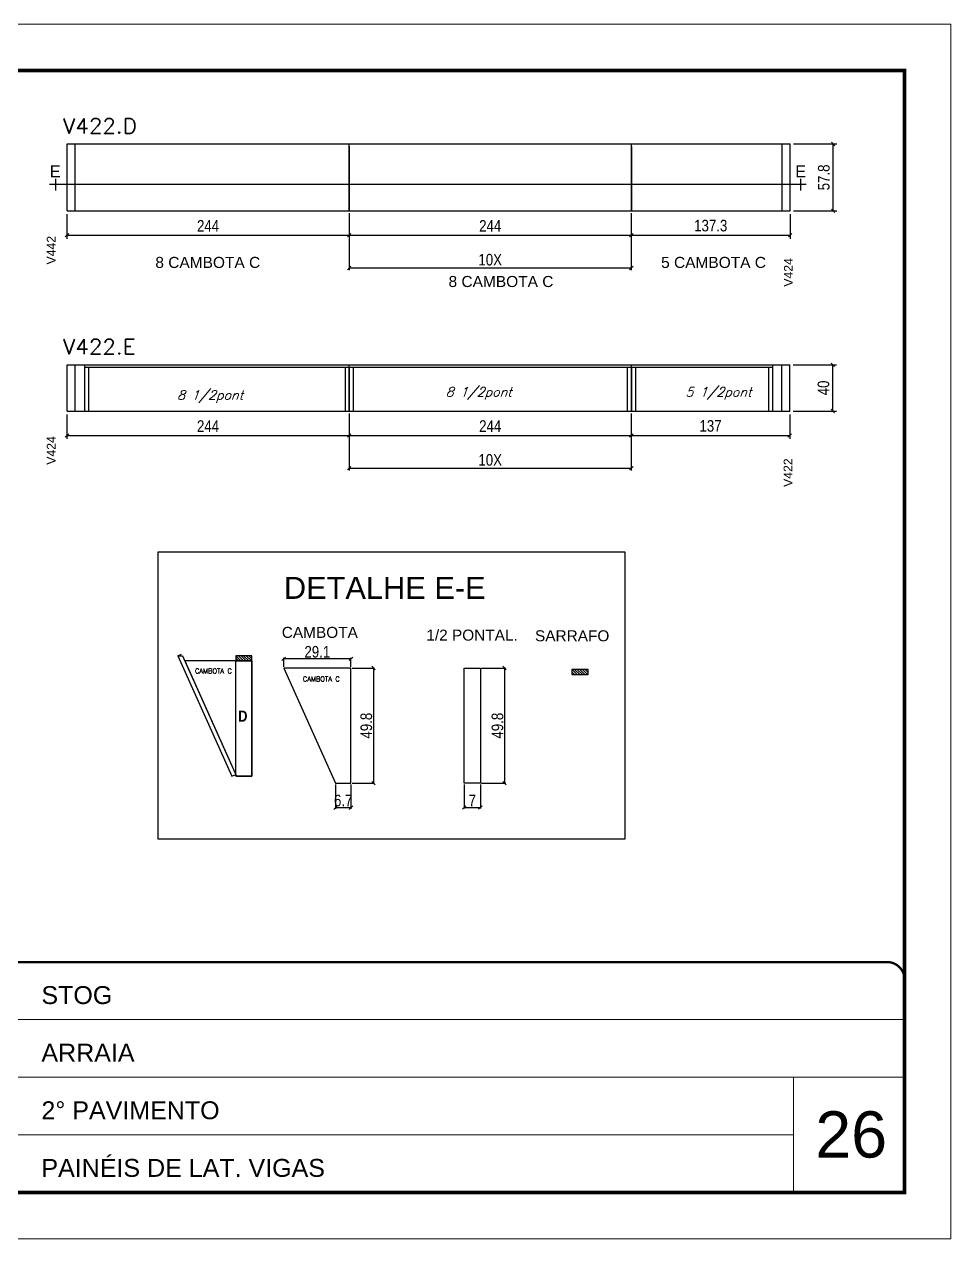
# Model space of a CAD drawing. Extents: x -3394 to 16474, y -5031 to 14397.
# Drawn here: x 6541 to 7342, y 6455 to 7505 of the extents above; entities that cross this region are included whole.
import ezdxf
from ezdxf.enums import TextEntityAlignment as Align

# ---------------------------------------------------------------- set-up
doc = ezdxf.new("R2010")
doc.units = 0
doc.linetypes.add('CONTINUO', pattern=[0])
doc.linetypes.add('DASHED', pattern=[0.75, 0.5, -0.25])
doc.layers.get('0').update_dxf_attribs({"linetype": 'CONTINUOUS'})
doc.layers.get('Defpoints').update_dxf_attribs({"linetype": 'CONTINUOUS'})
doc.layers.add('00 - FELIPE', color=2, linetype='CONTINUOUS', plot=False)
for name, color, linetype, lineweight in [('CARIMBO', 255, 'CONTINUOUS', 9), ('CONCRETO', 251, 'CONTINUOUS', 25), ('Folhas', 255, 'CONTINUOUS', 9), ('SARRAFO DE PRESSAO', 251, 'DASHED', 9), ('Texto Seção', 7, 'CONTINUOUS', 15)]:
    doc.layers.add(name, color=color, linetype=linetype, lineweight=lineweight)
for name, color, linetype in [('COTA', 241, 'CONTINUOUS'), ('detalhes', 4, 'CONTINUOUS'), ('NOMENCLATURA', 7, 'CONTINUOUS'), ('Painéis', 200, 'CONTINUOUS'), ('SARR_2.2x7', 40, 'CONTINUOUS'), ('SARR_3.5x7', 81, 'CONTINUOUS'), ('texto', 7, 'CONTINUOUS')]:
    doc.layers.add(name, color=color, linetype=linetype)
doc.styles.add('ARIAL', font='arial.ttf')
doc.styles.add('COTA TECNICA', font='techl___.ttf', dxfattribs={"height": 10})
doc.styles.add('COTA TECNICA 2X', font='techl___.ttf', dxfattribs={"height": 10})
doc.styles.add('REGUA-120', font='ROMANS.shx', dxfattribs={"height": 15})
doc.styles.add('ROMANS', font='romans.shx')
doc.styles.add('TECNICA', font='techb___.ttf', dxfattribs={"height": 10})
doc.dimstyles.new('PAINEL', dxfattribs={"dimtxt": 10, "dimasz": 3, "dimexe": 3, "dimexo": 3, "dimgap": 3, "dimtad": 1, "dimdec": 1, "dimzin": 12, "dimdsep": 46, "dimtxsty": 'COTA TECNICA', "dimblk1": 'OBLIQUE', "dimblk2": 'OBLIQUE', "dimsah": 1, "dimcen": 0.9, "dimclrd": 4, "dimclre": 4, "dimclrt": 240, "dimadec": 1, "dimazin": 3, "dimtfac": 1, "dimtdec": 1, "dimtmove": 0, "dimatfit": 3, "dimfxl": 1, "dimtolj": 1, "dimtzin": 12, "dimarcsym": 0})
doc.dimstyles.new('SECAO', dxfattribs={"dimscale": 0.333333, "dimtxt": 5, "dimasz": 9, "dimexe": 3, "dimexo": 3, "dimgap": 3, "dimtad": 1, "dimdec": 1, "dimlfac": 0.5, "dimzin": 12, "dimdsep": 46, "dimtxsty": 'COTA TECNICA 2X', "dimblk1": 'OBLIQUE', "dimblk2": 'OBLIQUE', "dimsah": 1, "dimcen": 0.9, "dimclrd": 4, "dimclre": 4, "dimclrt": 240, "dimadec": 1, "dimazin": 3, "dimtfac": 1, "dimtdec": 1, "dimtmove": 0, "dimatfit": 3, "dimfxl": 1, "dimtolj": 1, "dimtzin": 12, "dimarcsym": 0})

# ---------------------------------------------------------------- blocks, each defined once
blk = doc.blocks.new('9999999999')
at = {"color": 30, "linetype": 'CONTINUO'}
for p, q in [((98564.6, 34379.6), (99584, 34379.6)), ((98564.6, 34329.8), (99488, 34329.8)), ((99584, 34329.8), (99488, 34329.8)), ((99488, 34329.8), (99488, 34230.2)), ((98564.6, 34280), (99488, 34280))]:
    blk.add_line(p, q, dxfattribs=at)
at = {"color": 30, "linetype": 'CONTINUO', "const_width": 2}
blk.add_lwpolyline([(99584, 34230.2), (99584, 34414.4, 0.414214), (99569, 34429.4), (98229, 34429.4, 0.414214), (98214, 34414.4), (98214, 34245.2, 0.414214), (98229, 34230.2), (99584, 34230.2)], format="xyb", dxfattribs=at)
at = {"layer": 'Folhas'}
blk.add_lwpolyline([(98139, 34190.2), (99624, 34190.2), (99624, 35240.2), (98139, 35240.2)], close=True, dxfattribs=at)
at = {"layer": 'Folhas', "color": 30, "const_width": 3}
blk.add_lwpolyline([(98214, 34230.2), (99584, 34230.2), (99584, 35200.2), (98214, 35200.2)], close=True, dxfattribs=at)
at = {"color": 7, "linetype": 'Continuous', "ltscale": 5, "style": 'ARIAL'}
for s, height, p in [('STOG', 15.48, (98837.7, 34393.1)), ('ARRAIA', 15.48, (98837.7, 34343.3)), ('2° PAVIMENTO', 15.483, (98837.7, 34293.5)), ('PAINÉIS DE LAT. VIGAS', 15.483, (98837.7, 34243.7))]:
    blk.add_text(s, height=height, dxfattribs=at).set_placement(p)
blk = doc.blocks.new('_Oblique')
at = {"color": 0, "linetype": 'ByBlock', "lineweight": -2}
blk.add_line((-0.5, -0.5), (0.5, 0.5), dxfattribs=at)
blk = doc.blocks.new('*D1794')
at = {"layer": 'COTA', "color": 4, "linetype": 'ByBlock', "lineweight": -2, "transparency": 16777216}
for p, q in [((7206.3, 7401.6), (7243.6, 7401.6)), ((7240.6, 7343.8), (7240.6, 7401.6)), ((7206.3, 7343.8), (7243.6, 7343.8))]:
    blk.add_line(p, q, dxfattribs=at)
at = {"layer": 'Defpoints', "color": 0, "linetype": 'ByBlock', "transparency": 16777216}
for p in [(7203.3, 7401.6), (7240.6, 7401.6), (7203.3, 7343.8)]:
    blk.add_point(p, dxfattribs=at)
at = {"layer": 'COTA', "color": 4, "linetype": 'ByBlock', "lineweight": -2, "transparency": 16777216, "xscale": 3, "yscale": 3, "zscale": 3}
for p, rotation in [((7240.6, 7401.6), 90), ((7240.6, 7343.8), 270)]:
    blk.add_blockref('_Oblique', p, dxfattribs=dict(at, rotation=rotation))
at = {"layer": 'COTA', "color": 240, "linetype": 'ByBlock', "transparency": 16777216, "insert": (7232.5, 7372.7), "char_height": 10, "attachment_point": 5, "rotation": 90, "style": 'COTA TECNICA'}
blk.add_mtext('\\A1;57.8', dxfattribs=at)
blk = doc.blocks.new('*D1795')
at = {"layer": 'COTA', "color": 4, "linetype": 'ByBlock', "lineweight": -2, "transparency": 16777216}
for p, q in [((6578, 7340.8), (6578, 7319.7)), ((6822, 7340.8), (6822, 7319.7)), ((6578, 7322.7), (6822, 7322.7))]:
    blk.add_line(p, q, dxfattribs=at)
at = {"layer": 'Defpoints', "color": 0, "linetype": 'ByBlock', "transparency": 16777216}
for p in [(6578, 7343.8), (6822, 7343.8), (6822, 7322.7)]:
    blk.add_point(p, dxfattribs=at)
at = {"layer": 'COTA', "color": 4, "linetype": 'ByBlock', "lineweight": -2, "transparency": 16777216, "xscale": 3, "yscale": 3, "zscale": 3, "rotation": 180}
blk.add_blockref('_Oblique', (6578, 7322.7), dxfattribs=at)
at = {"layer": 'COTA', "color": 4, "linetype": 'ByBlock', "lineweight": -2, "transparency": 16777216, "xscale": 3, "yscale": 3, "zscale": 3}
blk.add_blockref('_Oblique', (6822, 7322.7), dxfattribs=at)
at = {"layer": 'COTA', "color": 240, "linetype": 'ByBlock', "transparency": 16777216, "insert": (6700, 7330.8), "char_height": 10, "attachment_point": 5, "style": 'COTA TECNICA'}
blk.add_mtext('\\A1;244', dxfattribs=at)
blk = doc.blocks.new('*D1796')
at = {"layer": 'COTA', "color": 4, "linetype": 'ByBlock', "lineweight": -2, "transparency": 16777216}
for p, q in [((6822, 7340.8), (6822, 7319.7)), ((7066, 7340.8), (7066, 7319.7)), ((6822, 7322.7), (7066, 7322.7))]:
    blk.add_line(p, q, dxfattribs=at)
at = {"layer": 'Defpoints', "color": 0, "linetype": 'ByBlock', "transparency": 16777216}
for p in [(6822, 7343.8), (7066, 7343.8), (7066, 7322.7)]:
    blk.add_point(p, dxfattribs=at)
at = {"layer": 'COTA', "color": 4, "linetype": 'ByBlock', "lineweight": -2, "transparency": 16777216, "xscale": 3, "yscale": 3, "zscale": 3, "rotation": 180}
blk.add_blockref('_Oblique', (6822, 7322.7), dxfattribs=at)
at = {"layer": 'COTA', "color": 4, "linetype": 'ByBlock', "lineweight": -2, "transparency": 16777216, "xscale": 3, "yscale": 3, "zscale": 3}
blk.add_blockref('_Oblique', (7066, 7322.7), dxfattribs=at)
at = {"layer": 'COTA', "color": 240, "linetype": 'ByBlock', "transparency": 16777216, "insert": (6944, 7330.8), "char_height": 10, "attachment_point": 5, "style": 'COTA TECNICA'}
blk.add_mtext('\\A1;244', dxfattribs=at)
blk = doc.blocks.new('*D1797')
at = {"layer": 'COTA', "color": 4, "linetype": 'ByBlock', "lineweight": -2, "transparency": 16777216}
for p, q in [((7066, 7340.8), (7066, 7319.7)), ((7203.3, 7340.8), (7203.3, 7319.7)), ((7066, 7322.7), (7203.3, 7322.7))]:
    blk.add_line(p, q, dxfattribs=at)
at = {"layer": 'Defpoints', "color": 0, "linetype": 'ByBlock', "transparency": 16777216}
for p in [(7066, 7343.8), (7203.3, 7343.8), (7203.3, 7322.7)]:
    blk.add_point(p, dxfattribs=at)
at = {"layer": 'COTA', "color": 4, "linetype": 'ByBlock', "lineweight": -2, "transparency": 16777216, "xscale": 3, "yscale": 3, "zscale": 3, "rotation": 180}
blk.add_blockref('_Oblique', (7066, 7322.7), dxfattribs=at)
at = {"layer": 'COTA', "color": 4, "linetype": 'ByBlock', "lineweight": -2, "transparency": 16777216, "xscale": 3, "yscale": 3, "zscale": 3}
blk.add_blockref('_Oblique', (7203.3, 7322.7), dxfattribs=at)
at = {"layer": 'COTA', "color": 240, "linetype": 'ByBlock', "transparency": 16777216, "insert": (7134.7, 7331), "char_height": 10, "attachment_point": 5, "style": 'COTA TECNICA'}
blk.add_mtext('\\A1;137.3', dxfattribs=at)
blk = doc.blocks.new('*D1793')
at = {"layer": 'COTA', "color": 4, "linetype": 'Continuous', "lineweight": -2, "transparency": 16777216}
for p, q in [((6822, 7341.8), (6822, 7292.4)), ((7066, 7341.8), (7066, 7292.4)), ((6822, 7294.4), (7066, 7294.4))]:
    blk.add_line(p, q, dxfattribs=at)
at = {"layer": 'Defpoints', "color": 0, "linetype": 'Continuous', "transparency": 16777216}
for p in [(6822, 7343.8), (7066, 7343.8), (7066, 7294.4)]:
    blk.add_point(p, dxfattribs=at)
at = {"layer": 'COTA', "color": 4, "linetype": 'Continuous', "lineweight": -2, "transparency": 16777216, "xscale": 3, "yscale": 3, "zscale": 3, "rotation": 180}
blk.add_blockref('_Oblique', (6822, 7294.4), dxfattribs=at)
at = {"layer": 'COTA', "color": 4, "linetype": 'Continuous', "lineweight": -2, "transparency": 16777216, "xscale": 3, "yscale": 3, "zscale": 3}
blk.add_blockref('_Oblique', (7066, 7294.4), dxfattribs=at)
at = {"layer": 'COTA', "color": 240, "linetype": 'Continuous', "transparency": 16777216, "insert": (6944, 7301.5), "char_height": 10, "attachment_point": 5, "style": 'COTA TECNICA'}
blk.add_mtext('\\A1;10X', dxfattribs=at)
blk = doc.blocks.new('*D1799')
at = {"layer": 'COTA', "color": 4, "linetype": 'ByBlock', "lineweight": -2, "transparency": 16777216}
for p, q in [((7206, 7210.7), (7243.3, 7210.7)), ((7240.3, 7170.7), (7240.3, 7210.7)), ((7206, 7170.7), (7243.3, 7170.7))]:
    blk.add_line(p, q, dxfattribs=at)
at = {"layer": 'Defpoints', "color": 0, "linetype": 'ByBlock', "transparency": 16777216}
for p in [(7203, 7210.7), (7240.3, 7210.7), (7203, 7170.7)]:
    blk.add_point(p, dxfattribs=at)
at = {"layer": 'COTA', "color": 4, "linetype": 'ByBlock', "lineweight": -2, "transparency": 16777216, "xscale": 3, "yscale": 3, "zscale": 3}
for p, rotation in [((7240.3, 7210.7), 90), ((7240.3, 7170.7), 270)]:
    blk.add_blockref('_Oblique', p, dxfattribs=dict(at, rotation=rotation))
at = {"layer": 'COTA', "color": 240, "linetype": 'ByBlock', "transparency": 16777216, "insert": (7232.2, 7190.7), "char_height": 10, "attachment_point": 5, "rotation": 90, "style": 'COTA TECNICA'}
blk.add_mtext('\\A1;40', dxfattribs=at)
blk = doc.blocks.new('*D1800')
at = {"layer": 'COTA', "color": 4, "linetype": 'ByBlock', "lineweight": -2, "transparency": 16777216}
for p, q in [((6578, 7167.7), (6578, 7146.6)), ((6822, 7167.7), (6822, 7146.6)), ((6578, 7149.6), (6822, 7149.6))]:
    blk.add_line(p, q, dxfattribs=at)
at = {"layer": 'Defpoints', "color": 0, "linetype": 'ByBlock', "transparency": 16777216}
for p in [(6578, 7170.7), (6822, 7170.7), (6822, 7149.6)]:
    blk.add_point(p, dxfattribs=at)
at = {"layer": 'COTA', "color": 4, "linetype": 'ByBlock', "lineweight": -2, "transparency": 16777216, "xscale": 3, "yscale": 3, "zscale": 3, "rotation": 180}
blk.add_blockref('_Oblique', (6578, 7149.6), dxfattribs=at)
at = {"layer": 'COTA', "color": 4, "linetype": 'ByBlock', "lineweight": -2, "transparency": 16777216, "xscale": 3, "yscale": 3, "zscale": 3}
blk.add_blockref('_Oblique', (6822, 7149.6), dxfattribs=at)
at = {"layer": 'COTA', "color": 240, "linetype": 'ByBlock', "transparency": 16777216, "insert": (6700, 7157.7), "char_height": 10, "attachment_point": 5, "style": 'COTA TECNICA'}
blk.add_mtext('\\A1;244', dxfattribs=at)
blk = doc.blocks.new('*D1801')
at = {"layer": 'COTA', "color": 4, "linetype": 'ByBlock', "lineweight": -2, "transparency": 16777216}
for p, q in [((6822, 7167.7), (6822, 7146.6)), ((7066, 7167.7), (7066, 7146.6)), ((6822, 7149.6), (7066, 7149.6))]:
    blk.add_line(p, q, dxfattribs=at)
at = {"layer": 'Defpoints', "color": 0, "linetype": 'ByBlock', "transparency": 16777216}
for p in [(6822, 7170.7), (7066, 7170.7), (7066, 7149.6)]:
    blk.add_point(p, dxfattribs=at)
at = {"layer": 'COTA', "color": 4, "linetype": 'ByBlock', "lineweight": -2, "transparency": 16777216, "xscale": 3, "yscale": 3, "zscale": 3, "rotation": 180}
blk.add_blockref('_Oblique', (6822, 7149.6), dxfattribs=at)
at = {"layer": 'COTA', "color": 4, "linetype": 'ByBlock', "lineweight": -2, "transparency": 16777216, "xscale": 3, "yscale": 3, "zscale": 3}
blk.add_blockref('_Oblique', (7066, 7149.6), dxfattribs=at)
at = {"layer": 'COTA', "color": 240, "linetype": 'ByBlock', "transparency": 16777216, "insert": (6944, 7157.7), "char_height": 10, "attachment_point": 5, "style": 'COTA TECNICA'}
blk.add_mtext('\\A1;244', dxfattribs=at)
blk = doc.blocks.new('*D1802')
at = {"layer": 'COTA', "color": 4, "linetype": 'ByBlock', "lineweight": -2, "transparency": 16777216}
for p, q in [((7066, 7167.7), (7066, 7146.6)), ((7203, 7167.7), (7203, 7146.6)), ((7066, 7149.6), (7203, 7149.6))]:
    blk.add_line(p, q, dxfattribs=at)
at = {"layer": 'Defpoints', "color": 0, "linetype": 'ByBlock', "transparency": 16777216}
for p in [(7066, 7170.7), (7203, 7170.7), (7203, 7149.6)]:
    blk.add_point(p, dxfattribs=at)
at = {"layer": 'COTA', "color": 4, "linetype": 'ByBlock', "lineweight": -2, "transparency": 16777216, "xscale": 3, "yscale": 3, "zscale": 3, "rotation": 180}
blk.add_blockref('_Oblique', (7066, 7149.6), dxfattribs=at)
at = {"layer": 'COTA', "color": 4, "linetype": 'ByBlock', "lineweight": -2, "transparency": 16777216, "xscale": 3, "yscale": 3, "zscale": 3}
blk.add_blockref('_Oblique', (7203, 7149.6), dxfattribs=at)
at = {"layer": 'COTA', "color": 240, "linetype": 'ByBlock', "transparency": 16777216, "insert": (7134.5, 7157.8), "char_height": 10, "attachment_point": 5, "style": 'COTA TECNICA'}
blk.add_mtext('\\A1;137', dxfattribs=at)
blk = doc.blocks.new('*D1798')
at = {"layer": 'COTA', "color": 4, "linetype": 'Continuous', "lineweight": -2, "transparency": 16777216}
for p, q in [((6822, 7168.7), (6822, 7119.3)), ((7066, 7168.7), (7066, 7119.3)), ((6822, 7121.3), (7066, 7121.3))]:
    blk.add_line(p, q, dxfattribs=at)
at = {"layer": 'Defpoints', "color": 0, "linetype": 'Continuous', "transparency": 16777216}
for p in [(6822, 7170.7), (7066, 7170.7), (7066, 7121.3)]:
    blk.add_point(p, dxfattribs=at)
at = {"layer": 'COTA', "color": 4, "linetype": 'Continuous', "lineweight": -2, "transparency": 16777216, "xscale": 3, "yscale": 3, "zscale": 3, "rotation": 180}
blk.add_blockref('_Oblique', (6822, 7121.3), dxfattribs=at)
at = {"layer": 'COTA', "color": 4, "linetype": 'Continuous', "lineweight": -2, "transparency": 16777216, "xscale": 3, "yscale": 3, "zscale": 3}
blk.add_blockref('_Oblique', (7066, 7121.3), dxfattribs=at)
at = {"layer": 'COTA', "color": 240, "linetype": 'Continuous', "transparency": 16777216, "insert": (6944, 7128.4), "char_height": 10, "attachment_point": 5, "style": 'COTA TECNICA'}
blk.add_mtext('\\A1;10X', dxfattribs=at)
blk = doc.blocks.new('*D1803')
at = {"layer": 'COTA', "color": 4, "lineweight": -2, "transparency": 16777216}
for p, q in [((6824.6, 6948.5), (6844, 6948.5)), ((6843, 6948.5), (6843, 6848.9)), ((6824.6, 6848.9), (6844, 6848.9))]:
    blk.add_line(p, q, dxfattribs=at)
at = {"layer": 'Defpoints', "color": 0, "transparency": 16777216}
for p in [(6823.6, 6948.5), (6823.6, 6848.9), (6843, 6848.9)]:
    blk.add_point(p, dxfattribs=at)
at = {"layer": 'COTA', "color": 4, "lineweight": -2, "transparency": 16777216, "xscale": 3, "yscale": 3, "zscale": 3}
for p, rotation in [((6843, 6948.5), 90), ((6843, 6848.9), 270)]:
    blk.add_blockref('_Oblique', p, dxfattribs=dict(at, rotation=rotation))
at = {"layer": 'COTA', "color": 240, "transparency": 16777216, "insert": (6836.9, 6898.7), "char_height": 10, "attachment_point": 5, "rotation": 90, "style": 'COTA TECNICA 2X'}
blk.add_mtext('\\A1;49.8', dxfattribs=at)
blk = doc.blocks.new('*D1804')
at = {"layer": 'COTA', "color": 4, "lineweight": -2, "transparency": 16777216}
for p, q in [((6810.2, 6847.9), (6810.2, 6826.8)), ((6823.6, 6847.9), (6823.6, 6826.8)), ((6810.2, 6827.8), (6823.6, 6827.8))]:
    blk.add_line(p, q, dxfattribs=at)
at = {"layer": 'Defpoints', "color": 0, "transparency": 16777216}
for p in [(6810.2, 6848.9), (6823.6, 6848.9), (6823.6, 6827.8)]:
    blk.add_point(p, dxfattribs=at)
at = {"layer": 'COTA', "color": 4, "lineweight": -2, "transparency": 16777216, "xscale": 3, "yscale": 3, "zscale": 3, "rotation": 180}
blk.add_blockref('_Oblique', (6810.2, 6827.8), dxfattribs=at)
at = {"layer": 'COTA', "color": 4, "lineweight": -2, "transparency": 16777216, "xscale": 3, "yscale": 3, "zscale": 3}
blk.add_blockref('_Oblique', (6823.6, 6827.8), dxfattribs=at)
at = {"layer": 'COTA', "color": 240, "transparency": 16777216, "insert": (6816.9, 6833.9), "char_height": 10, "attachment_point": 5, "style": 'COTA TECNICA 2X'}
blk.add_mtext('\\A1;6.7', dxfattribs=at)
blk = doc.blocks.new('*D1805')
at = {"layer": 'COTA', "color": 4, "lineweight": -2, "transparency": 16777216}
for p, q in [((6765.4, 6949.5), (6765.4, 6957.4)), ((6823.6, 6956.4), (6765.4, 6956.4)), ((6823.6, 6949.5), (6823.6, 6957.4))]:
    blk.add_line(p, q, dxfattribs=at)
at = {"layer": 'Defpoints', "color": 0, "transparency": 16777216}
for p in [(6765.4, 6956.4), (6765.4, 6948.5), (6823.6, 6948.5)]:
    blk.add_point(p, dxfattribs=at)
at = {"layer": 'COTA', "color": 4, "lineweight": -2, "transparency": 16777216, "xscale": 3, "yscale": 3, "zscale": 3, "rotation": 180}
blk.add_blockref('_Oblique', (6765.4, 6956.4), dxfattribs=at)
at = {"layer": 'COTA', "color": 4, "lineweight": -2, "transparency": 16777216, "xscale": 3, "yscale": 3, "zscale": 3}
blk.add_blockref('_Oblique', (6823.6, 6956.4), dxfattribs=at)
at = {"layer": 'COTA', "color": 240, "transparency": 16777216, "insert": (6794.5, 6962.5), "char_height": 10, "attachment_point": 5, "style": 'COTA TECNICA 2X'}
blk.add_mtext('\\A1;29.1', dxfattribs=at)
blk = doc.blocks.new('*D1806')
at = {"layer": 'COTA', "color": 4, "lineweight": -2, "transparency": 16777216}
for p, q in [((6936.5, 6948.5), (6957.4, 6948.5)), ((6956.4, 6948.5), (6956.4, 6848.9)), ((6936.5, 6848.9), (6957.4, 6848.9))]:
    blk.add_line(p, q, dxfattribs=at)
at = {"layer": 'Defpoints', "color": 0, "transparency": 16777216}
for p in [(6935.5, 6948.5), (6935.5, 6848.9), (6956.4, 6848.9)]:
    blk.add_point(p, dxfattribs=at)
at = {"layer": 'COTA', "color": 4, "lineweight": -2, "transparency": 16777216, "xscale": 3, "yscale": 3, "zscale": 3}
for p, rotation in [((6956.4, 6948.5), 90), ((6956.4, 6848.9), 270)]:
    blk.add_blockref('_Oblique', p, dxfattribs=dict(at, rotation=rotation))
at = {"layer": 'COTA', "color": 240, "transparency": 16777216, "insert": (6950.3, 6898.7), "char_height": 10, "attachment_point": 5, "rotation": 90, "style": 'COTA TECNICA 2X'}
blk.add_mtext('\\A1;49.8', dxfattribs=at)
blk = doc.blocks.new('*D1807')
at = {"layer": 'COTA', "color": 4, "lineweight": -2, "transparency": 16777216}
for p, q in [((6921.5, 6847.9), (6921.5, 6827)), ((6935.5, 6847.9), (6935.5, 6827)), ((6921.5, 6828), (6935.5, 6828))]:
    blk.add_line(p, q, dxfattribs=at)
at = {"layer": 'Defpoints', "color": 0, "transparency": 16777216}
for p in [(6921.5, 6848.9), (6935.5, 6848.9), (6935.5, 6828)]:
    blk.add_point(p, dxfattribs=at)
at = {"layer": 'COTA', "color": 4, "lineweight": -2, "transparency": 16777216, "xscale": 3, "yscale": 3, "zscale": 3, "rotation": 180}
blk.add_blockref('_Oblique', (6921.5, 6828), dxfattribs=at)
at = {"layer": 'COTA', "color": 4, "lineweight": -2, "transparency": 16777216, "xscale": 3, "yscale": 3, "zscale": 3}
blk.add_blockref('_Oblique', (6935.5, 6828), dxfattribs=at)
at = {"layer": 'COTA', "color": 240, "transparency": 16777216, "insert": (6928.5, 6834), "char_height": 10, "attachment_point": 5, "style": 'COTA TECNICA 2X'}
blk.add_mtext('\\A1;7', dxfattribs=at)

msp = doc.modelspace()

# ---------------------------------------------------------------- hatches: boundary and pattern name
at = {"layer": 'SARR_2.2x7'}
h = msp.add_hatch(dxfattribs=at)
h.set_pattern_fill('ANSI31', color=256, scale=0.5, angle=90)
h.set_pattern_definition([(135, (39746.5867, -116557.4753), (-1.122532015, -1.122532015), [])])
h.paths.add_polyline_path([(6723.96, 6959.09), (6723.96, 6954.69), (6737.96, 6954.69), (6737.96, 6959.09)])
h = msp.add_hatch(dxfattribs=at)
h.set_pattern_fill('ANSI31', color=256, scale=0.5, angle=90)
h.set_pattern_definition([(135, (40037.3033, -116569.2227), (-1.122532015, -1.122532015), [])])
h.paths.add_polyline_path([(7014.68, 6947.35), (7014.68, 6942.95), (7028.68, 6942.95), (7028.68, 6947.35)])

# ---------------------------------------------------------------- linework, layer by layer
at = {"linetype": 'Continuous'}
msp.add_lwpolyline([(6656.88, 7048.96), (7060.4, 7048.96), (7060.4, 6800.6), (6656.88, 6800.6)], close=True, dxfattribs=at)
at = {"layer": '00 - FELIPE', "linetype": 'Continuous'}
msp.add_line((6673.88, 6959.09), (6677.16, 6960.57), dxfattribs=at)
at = {"layer": 'CONCRETO', "linetype": 'Continuous'}
msp.add_line((6673.88, 6959.09), (6720.68, 6855.09), dxfattribs=at)
at = {"layer": 'detalhes'}
for p, q in [((6567.97, 7371.5), (6567.97, 7361.5)), ((7212.25, 7371.5), (7212.25, 7361.5)), ((7217.25, 7366.5), (6562.97, 7366.5))]:
    msp.add_line(p, q, dxfattribs=at)
at = {"layer": 'Painéis', "linetype": 'ByBlock'}
for p, q in [((6578.04, 7401.64), (7203.34, 7401.64)), ((6578.04, 7343.84), (6578.04, 7401.64)), ((6822.04, 7343.84), (6822.04, 7401.64)), ((7066.04, 7343.84), (7066.04, 7401.64)), ((7203.34, 7343.84), (7203.34, 7401.64)), ((6578.04, 7343.84), (7203.34, 7343.84)), ((6578.04, 7210.72), (7203.04, 7210.72)), ((6578.04, 7170.72), (6578.04, 7210.72)), ((6822.04, 7170.72), (6822.04, 7210.72)), ((7066.04, 7170.72), (7066.04, 7210.72)), ((7203.04, 7170.72), (7203.04, 7210.72)), ((6578.04, 7170.72), (7203.04, 7170.72))]:
    msp.add_line(p, q, dxfattribs=at)
at = {"layer": 'Painéis', "linetype": 'Continuous'}
for p, q in [((6673.88, 6959.09), (6720.68, 6855.09)), ((6673.88, 6959.09), (6677.83, 6959.09)), ((6677.83, 6959.09), (6720.68, 6863.87)), ((6737.96, 6954.69), (6679.81, 6954.69)), ((6679.81, 6954.69), (6724.63, 6855.09)), ((6737.96, 6855.09), (6737.96, 6954.69)), ((6720.68, 6855.09), (6723.96, 6856.57)), ((6724.63, 6855.09), (6737.96, 6855.09))]:
    msp.add_line(p, q, dxfattribs=at)
for points in [[(6737.96, 6954.69), (6679.81, 6954.69), (6724.63, 6855.09), (6737.96, 6855.09)], [(6823.56, 6948.45), (6765.4, 6948.45), (6810.22, 6848.85), (6823.56, 6848.85)]]:
    msp.add_lwpolyline(points, close=True, dxfattribs=at)
at = {"layer": 'SARR_2.2x7', "linetype": 'Continuous'}
for p, q in [((6585.04, 7343.84), (6585.04, 7401.64)), ((7196.34, 7343.84), (7196.34, 7401.64)), ((6585.04, 7170.72), (6585.04, 7210.72)), ((6593.04, 7208.52), (6822.04, 7208.52)), ((6822.04, 7208.52), (7066.04, 7208.52)), ((7066.04, 7208.52), (7188.04, 7208.52)), ((7196.04, 7170.72), (7196.04, 7210.72))]:
    msp.add_line(p, q, dxfattribs=at)
at = {"layer": 'SARR_2.2x7', "elevation": 0}
for points in [[(6737.96, 6959.09), (6723.96, 6959.09), (6723.96, 6954.69), (6737.96, 6954.69)], [(7028.68, 6947.35), (7014.68, 6947.35), (7014.68, 6942.95), (7028.68, 6942.95)]]:
    msp.add_lwpolyline(points, close=True, dxfattribs=at)
at = {"layer": 'SARR_3.5x7'}
for p, q in [((6822.04, 7399.44), (6822.04, 7343.84)), ((7066.04, 7399.44), (7066.04, 7343.84)), ((6818.54, 7343.84), (6822.04, 7343.84)), ((6822.04, 7343.84), (6825.54, 7343.84)), ((7062.54, 7343.84), (7066.04, 7343.84)), ((7066.04, 7343.84), (7069.54, 7343.84)), ((7184.84, 7343.84), (7188.34, 7343.84)), ((6593.04, 7210.72), (6593.04, 7170.72)), ((6596.54, 7208.52), (6596.54, 7170.72)), ((6818.54, 7208.52), (6818.54, 7170.72)), ((6822.04, 7208.52), (6822.04, 7170.72)), ((6825.54, 7208.52), (6825.54, 7170.72)), ((7062.54, 7208.52), (7062.54, 7170.72)), ((7066.04, 7208.52), (7066.04, 7170.72)), ((7069.54, 7208.52), (7069.54, 7170.72)), ((7184.54, 7208.52), (7184.54, 7170.72)), ((7188.04, 7210.72), (7188.04, 7170.72)), ((6818.54, 7170.72), (6822.04, 7170.72)), ((6822.04, 7170.72), (6825.54, 7170.72)), ((7062.54, 7170.72), (7066.04, 7170.72)), ((7066.04, 7170.72), (7069.54, 7170.72)), ((7184.54, 7170.72), (7188.04, 7170.72))]:
    msp.add_line(p, q, dxfattribs=at)
for points in [[(6723.96, 6954.69), (6737.96, 6954.69), (6737.96, 6855.09), (6723.96, 6855.09)], [(6921.5, 6948.45), (6935.5, 6948.45), (6935.5, 6848.85), (6921.5, 6848.85)]]:
    msp.add_lwpolyline(points, close=True, dxfattribs=at)

# ---------------------------------------------------------------- block references
at = {"layer": 'SARRAFO DE PRESSAO', "color": 6, "linetype": 'ByBlock'}
msp.add_blockref('9999999999', (-92281.77, -27735.1), dxfattribs=at)

# ---------------------------------------------------------------- texts
at = {"layer": 'CARIMBO', "style": 'ARIAL'}
msp.add_text('26', height=40, dxfattribs=at).set_placement((7225.07, 6525.25))
at = {"layer": 'detalhes', "color": 0, "linetype": 'Continuous', "style": 'ARIAL'}
for p in [(6567.78, 7377.92), (7212.45, 7377.92)]:
    msp.add_text('E', height=10.22, dxfattribs=at).set_placement(p, align=Align.MIDDLE_CENTER)
at = {"layer": 'detalhes', "style": 'TECNICA'}
msp.add_text('D', height=9.6, dxfattribs=at).set_placement((6726.15, 6902.17))
at = {"layer": 'NOMENCLATURA', "linetype": 'Continuous', "style": 'ARIAL'}
for s, p in [('V442', (6568.15, 7297.43)), ('V424', (7205.61, 7278.24)), ('V424', (6568.15, 7124.3)), ('V422', (7205.31, 7105.11))]:
    msp.add_text(s, height=7.567, rotation=90, dxfattribs=at).set_placement(p)
for s, height, p in [('8 CAMBOTA C', 9.5771, (6654.43, 7294.42)), ('5 CAMBOTA C', 9.5771, (7091.78, 7294.42)), ('8 CAMBOTA C', 9.5771, (6907.98, 7277.92)), ('DETALHE E-E', 19.0408, (6765.61, 7008.32)), ('CAMBOTA', 9.52, (6763.78, 6974.57)), ('1/2 PONTAL.', 9.5204, (6888.75, 6972.2)), ('SARRAFO ', 9.52, (6982.74, 6971.63))]:
    msp.add_text(s, height=height, dxfattribs=at).set_placement(p)
at = {"layer": 'Painéis', "color": 7, "char_height": 4.2, "attachment_point": 5, "style": 'ROMANS'}
for insert in [(6704.67, 6945.99), (6797.92, 6939.05)]:
    msp.add_mtext('\\A1;CAMBOTA C', dxfattribs=dict(at, insert=insert))
at = {"layer": 'texto', "color": 2, "char_height": 8, "attachment_point": 5, "style": 'ROMANS'}
for s, insert in [('{\\Q19;\\C256;8 1/2pont}', (6934.07, 7185.94)), ('{\\Q19;\\C256;5 1/2pont}', (7141.34, 7185.94)), ('{\\Q19;\\C256;8 1/2pont}', (6701.79, 7183.23))]:
    msp.add_mtext(s, dxfattribs=dict(at, insert=insert))
at = {"layer": 'Texto Seção', "style": 'REGUA-120', "width": 1.05}
for s, p in [('V422.D', (6574.72, 7410.75)), ('V422.E', (6574.72, 7219.82))]:
    msp.add_text(s, height=13, dxfattribs=at).set_placement(p)

# ---------------------------------------------------------------- dimensions: what is measured, and where the dimension line sits
at = {"layer": 'COTA', "linetype": 'ByBlock'}
for base, p1, p2, picture, middle in [((7240.65, 7401.64), (7203.34, 7343.84), (7203.34, 7401.64), '*D1794', (7232.52, 7372.74)), ((7240.35, 7210.72), (7203.04, 7170.72), (7203.04, 7210.72), '*D1799', (7232.25, 7190.72))]:
    dim = msp.add_linear_dim(base=base, p1=p1, p2=p2, angle=90, dimstyle='PAINEL', dxfattribs=at)
    dim.commit()
    dim.dimension.update_dxf_attribs({"geometry": picture, "text_midpoint": middle})
for base, p1, p2, picture, middle in [((6822.04, 7322.75), (6578.04, 7343.84), (6822.04, 7343.84), '*D1795', (6700.04, 7330.82)), ((7203.34, 7322.75), (7066.04, 7343.84), (7203.34, 7343.84), '*D1797', (7134.69, 7330.97)), ((6822.04, 7149.62), (6578.04, 7170.72), (6822.04, 7170.72), '*D1800', (6700.04, 7157.69)), ((7203.04, 7149.62), (7066.04, 7170.72), (7203.04, 7170.72), '*D1802', (7134.54, 7157.84))]:
    dim = msp.add_linear_dim(base=base, p1=p1, p2=p2, dimstyle='PAINEL', dxfattribs=at)
    dim.commit()
    dim.dimension.update_dxf_attribs({"geometry": picture, "text_midpoint": middle})
for base, p1, p2, picture, middle in [((7066.04, 7322.75), (6822.04, 7343.84), (7066.04, 7343.84), '*D1796', (6944.04, 7330.82)), ((7066.04, 7149.62), (6822.04, 7170.72), (7066.04, 7170.72), '*D1801', (6944.04, 7157.69))]:
    dim = msp.add_linear_dim(base=base, p1=p1, p2=p2, dimstyle='PAINEL', override={"dimtmove": 1}, dxfattribs=at)
    dim.commit()
    dim.dimension.update_dxf_attribs({"geometry": picture, "text_midpoint": middle})
at = {"layer": 'COTA', "linetype": 'Continuous'}
for base, p1, p2, picture, middle in [((7066.04, 7294.38), (6822.04, 7343.84), (7066.04, 7343.84), '*D1793', (6944.04, 7301.49)), ((7066.04, 7121.26), (6822.04, 7170.72), (7066.04, 7170.72), '*D1798', (6944.04, 7128.36))]:
    dim = msp.add_linear_dim(base=base, p1=p1, p2=p2, text='10X', dimstyle='PAINEL', override={"dimexe": 2, "dimexo": 2, "dimgap": 2, "dimadec": 8, "dimtix": 1, "dimatfit": 2, "dimldrblk": 'Oblique'}, dxfattribs=at)
    dim.commit()
    dim.dimension.update_dxf_attribs({"geometry": picture, "text_midpoint": middle})
at = {"layer": 'COTA'}
for base, p1, p2, picture, middle in [((6765.4, 6956.38), (6823.56, 6948.45), (6765.4, 6948.45), '*D1805', (6794.48, 6962.47)), ((6935.5, 6827.97), (6921.5, 6848.85), (6935.5, 6848.85), '*D1807', (6928.5, 6834.05))]:
    dim = msp.add_linear_dim(base=base, p1=p1, p2=p2, dimstyle='SECAO', dxfattribs=at)
    dim.commit()
    dim.dimension.update_dxf_attribs({"geometry": picture, "text_midpoint": middle})
for base, p1, p2, picture, middle in [((6843.05, 6848.85), (6823.56, 6948.45), (6823.56, 6848.85), '*D1803', (6836.95, 6898.65)), ((6956.41, 6848.85), (6935.5, 6948.45), (6935.5, 6848.85), '*D1806', (6950.31, 6898.65))]:
    dim = msp.add_linear_dim(base=base, p1=p1, p2=p2, angle=90, dimstyle='SECAO', dxfattribs=at)
    dim.commit()
    dim.dimension.update_dxf_attribs({"geometry": picture, "text_midpoint": middle})
dim = msp.add_linear_dim(base=(6823.56, 6827.78), p1=(6810.22, 6848.85), p2=(6823.56, 6848.85), dimstyle='SECAO', dxfattribs=at)
dim.commit()
dim.dimension.update_dxf_attribs({"geometry": '*D1804', "text_midpoint": (6816.89, 6827.78), "dimtype": 160})

doc.saveas('drawing.dxf')
